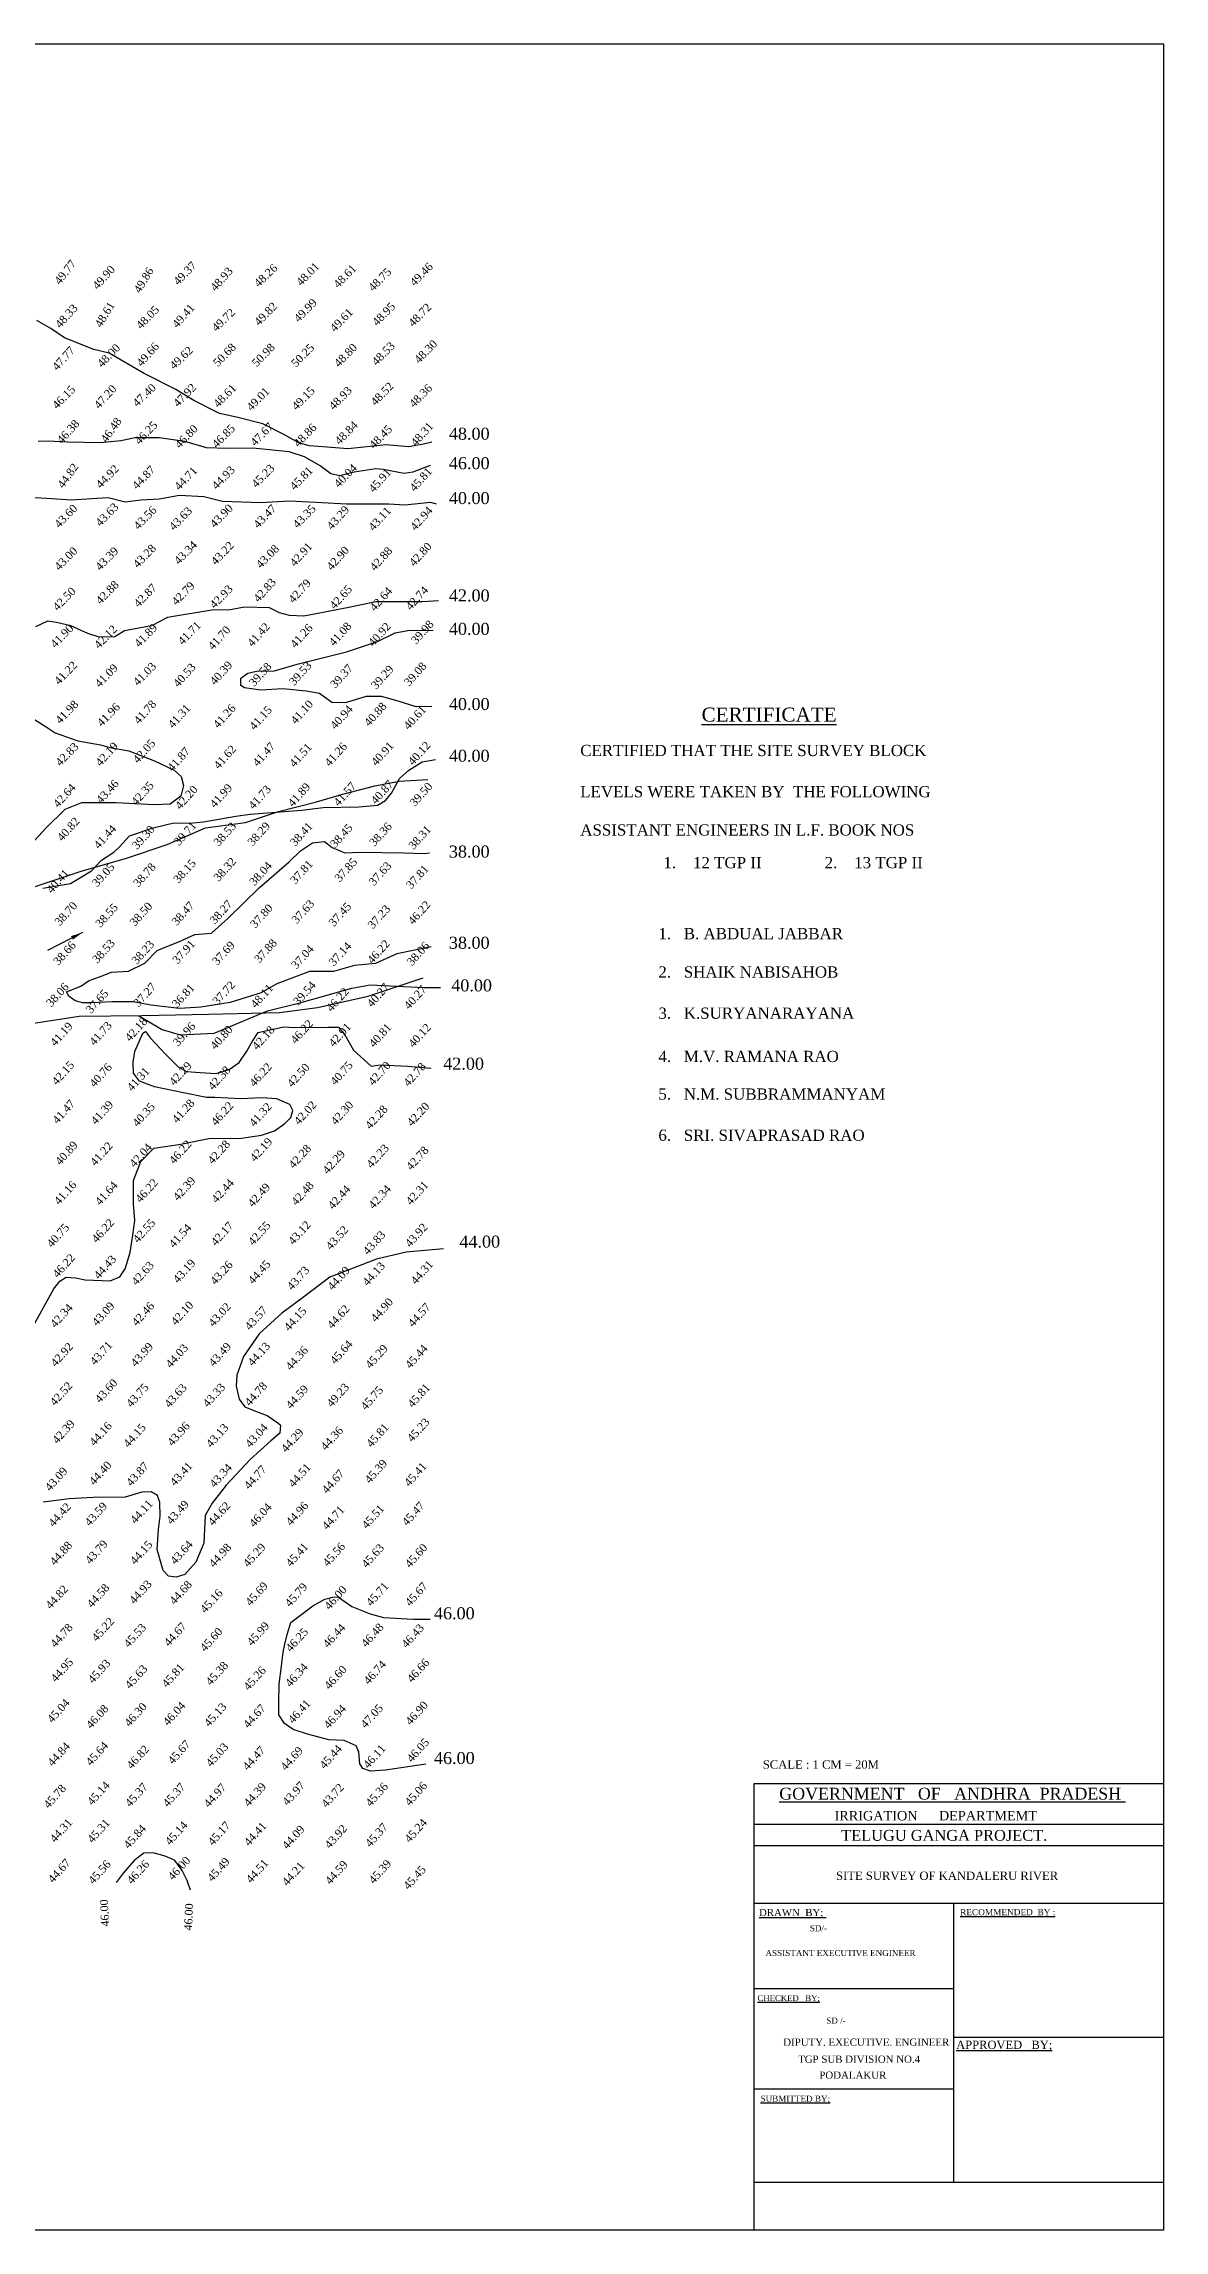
# Model space of a CAD drawing. Header units: millimetres. Extents: x 12 to 779, y 11 to 558.
# Drawn here: x 499 to 779, y 11 to 558 of the extents above; entities that cross this region are included whole.
import ezdxf

# ---------------------------------------------------------------- set-up
doc = ezdxf.new("R2010")
doc.units = ezdxf.units.MM
doc.header["$MEASUREMENT"] = 0
for name, color, linetype in [('contour', 31, 'Continuous'), ('contourtext', 31, 'Continuous'), ('TEXT', 7, 'Continuous'), ('VAGU', 5, 'Continuous')]:
    doc.layers.add(name, color=color, linetype=linetype)
doc.layers.add('TITLE', color=7, linetype='Continuous', lineweight=30)
doc.styles.get("Standard").update_dxf_attribs({"font": 'times.ttf', "height": 1.3})
doc.dimstyles.get("Standard").update_dxf_attribs({"dimtxt": 1.3, "dimasz": 1, "dimexe": 0.18, "dimexo": 0.0625, "dimgap": 0.09, "dimtad": 0, "dimtih": 1, "dimtoh": 1, "dimdec": 0, "dimzin": 0, "dimdsep": 46, "dimtxsty": 'Standard', "dimcen": 300, "dimclrd": 5, "dimclre": 5, "dimclrt": 4, "dimadec": 0, "dimazin": 0, "dimtfac": 1, "dimtdec": 0, "dimtofl": 0, "dimtmove": 0, "dimatfit": 3, "dimfxl": 0, "dimtolj": 1, "dimtzin": 0, "dimarcsym": 0})

msp = doc.modelspace()

# ---------------------------------------------------------------- linework, layer by layer
at = {"layer": 'contour', "ltscale": 0.2}
for points in [[(596.34, 457.91), (594.24, 457.38), (590.46, 456.73), (584.93, 457.23), (575.31, 456.28), (570.13, 456.66), (565.67, 457), (562.88, 457.8), (559.49, 459.74), (554.07, 462.49), (547.49, 464.19), (543.18, 465.06), (536.81, 468.3), (532.27, 471.04), (524.21, 475.13), (515.59, 480.2), (511.81, 481.07), (504.45, 483.97), (501.01, 486.32), (497.54, 488.3)], [(595.9, 452.06), (591.57, 450.45), (589.43, 450.1), (584.18, 451.08), (582.28, 451.25), (576.91, 450.39), (573.27, 449.47), (571.02, 449.99), (568.37, 452), (564.5, 454.25), (560.63, 455.52), (551.51, 456.39), (545.22, 456.33), (539.97, 456.5), (534.51, 458.12), (528.16, 458.98), (522.16, 458.98), (518.58, 458.23), (513.33, 457.72), (505.19, 457.95), (500.34, 458.18), (497.86, 458.06)], [(494.26, 444.25), (499.96, 443.93), (506.23, 443.46), (512.51, 443.88), (515.33, 444.09), (519.62, 443.04), (523.51, 443.46), (528.11, 443.72), (533.23, 444.66), (539.29, 444.3), (543.94, 443.2), (553.51, 442.84), (560.65, 443.25), (567.34, 442.89), (574.97, 442.52), (580.51, 442.52), (585.58, 442.52), (589.56, 442.26), (595.99, 442.89), (597.4, 442.52)], [(597.98, 418.29), (593.94, 418.04), (587.73, 418.04), (582.27, 418.04), (575.13, 416.49), (567.36, 415), (564.32, 414.45), (560.72, 414.57), (558.23, 415.25), (555.75, 416.49), (549.45, 416.66), (545.47, 415.95), (541.78, 416.02), (530.24, 414.11), (526.24, 411.99), (519.43, 410.76), (517, 409.23), (513.11, 409.16), (510.27, 410.05), (506.04, 411.99), (502.45, 412.84), (500.23, 413.18), (497.21, 411.75)], [(596.31, 391.83), (592.39, 391.77), (587.86, 393.2), (583.7, 394.38), (579.85, 394.38), (574.63, 392.76), (571.34, 392.83), (568.24, 395.12), (564.88, 395.68), (559.01, 396.24), (553.55, 395.93), (549.45, 396.49), (548.58, 397.11), (548.58, 398.9), (550.32, 400.21), (552.49, 400.64), (556.96, 400.76), (562.61, 402.44), (575, 405.51), (582.7, 408.12), (587.18, 410.23), (590.34, 410.85), (596.62, 410.91)], [(493.14, 391.02), (499.87, 386.75), (502.13, 385.26), (507.78, 383.25), (513.44, 382.25), (515.75, 381.57), (520.51, 380.76), (526.99, 378.26), (531.84, 375.96), (533.62, 374.33), (534.25, 372.07), (533.53, 369.39), (530.88, 367.44), (526.85, 367.25), (517.38, 367.78), (508.69, 367.78), (504.55, 366.1), (499.88, 361.53), (496.09, 357.45)], [(499.02, 346.42), (505.99, 347.56), (508.46, 349.11), (511.21, 350.76), (513.7, 353.41), (516.82, 355.42), (518.11, 356.71), (520.74, 359.47), (526.61, 361.47), (531.8, 362.77), (535.76, 362.69), (539.25, 362.98), (547.27, 364.42), (550.85, 364.96), (563.79, 365.89), (569.16, 366.62), (578.04, 366.75), (582.76, 367.15), (584.74, 368.36), (586.21, 370.15), (588.19, 373.85), (590.52, 375.96), (593.92, 378.02), (597.27, 378.62)], [(596.11, 331.8), (587.54, 330.01), (582.23, 327.59), (576.99, 327.07), (571.68, 325.61), (565.73, 325.61), (557.51, 322.52), (553.61, 320.29), (545.87, 317.86), (538.52, 316.71), (533.21, 316.39), (526.05, 317.16), (521.7, 317.99), (516.39, 318.05), (511.24, 317.8), (509.04, 317.8), (507.16, 318.24), (505.5, 319.45), (504.97, 320.48), (508.55, 321.91), (510.48, 323.3), (513.84, 324.51), (516.17, 325.45), (520.43, 325.69), (524.51, 327.66), (527.65, 330.83), (530.47, 332.04), (533.2, 333.12), (537.06, 334.86), (541.2, 335.16), (545.36, 338.92), (553.16, 346.48), (560.61, 353), (563.44, 355.73), (566.48, 357.79), (569.44, 358.1), (571.37, 356.63), (574.59, 355.28), (578.4, 355.46), (589.29, 355.28), (594.44, 355.06), (595.74, 355.24)], [(495.7, 235.29), (501.78, 246.25), (503.26, 248.22), (504.88, 249.22), (507.19, 249), (509.64, 248.56), (515.86, 248.27), (518.31, 249.28), (519.66, 251.24), (520.88, 255.38), (521.58, 259.7), (522.02, 263.32), (521.72, 267.5), (521.72, 273.35), (523.51, 278.14), (526.83, 281.4), (533.56, 282.45), (540.54, 283.84), (548.75, 283.93), (553.68, 284.71), (556.95, 285.78), (559.57, 287.57), (561.01, 289.09), (561.58, 290.88), (560.79, 292.36), (557.56, 293.76), (553.8, 293.98), (548.56, 293.8), (542.08, 294.11), (539.98, 294.11), (534.17, 295.24), (526.97, 296.77), (523.17, 298.17), (521.69, 300.17), (521.6, 302.92), (522.08, 305.62), (524.04, 310.2), (524.7, 310.59), (525.92, 308.93), (529.68, 304.92), (532.87, 301.77), (534.97, 300.63), (538.37, 300.37), (542.39, 300.07), (545.66, 301.07), (548.11, 302.86), (550.03, 305.65), (551.43, 308.22), (552.87, 310.32), (559.24, 311.8), (562.08, 311.62), (570.31, 311.67), (572.98, 311.67), (574.55, 309.79), (576.69, 305.95), (581.14, 301.94), (583.41, 302.29), (590.31, 301.94), (596.12, 301.46)], [(599.21, 256.27), (589.89, 255.42), (582.44, 253.66), (570.78, 249.21), (563.86, 243.95), (558.8, 240.21), (553.11, 235.01), (549.24, 229.38), (547.55, 224.71), (547.34, 221.92), (548.17, 218.71), (549.52, 216.74), (552.24, 215.67), (555.12, 214.64), (557.84, 212.77), (558.46, 212.19), (558.34, 210.22), (556.03, 208.25), (550.89, 203.64), (544.91, 197.21), (541.41, 192.69), (539.59, 189.62), (539.26, 182.72), (537.29, 177.93), (534.53, 174.89), (532.39, 174.24), (530.5, 174.44), (529.1, 175.84), (527.66, 181.14), (527.94, 186.15), (528.36, 189.43), (528.27, 192.88), (527.7, 194.65), (526.13, 195.56), (523.83, 195.47), (519.59, 194.24), (511.59, 194.12), (505.66, 193.75), (499.12, 192.97)], [(594.78, 127.44), (584.7, 125.96), (580.97, 125.67), (579.02, 126.34), (578.3, 127.53), (578.04, 130.49), (577.37, 132.02), (574.4, 133.41), (570.54, 133.58), (565.26, 134.95), (561.66, 136.13), (559.46, 137.66), (558.02, 139.82), (558.02, 142.99), (558.1, 147.48), (558.74, 151.95), (559.12, 155.42), (559.55, 157.45), (560.1, 159.91), (561.07, 162.87), (566.54, 167.04), (569.55, 168.69), (571.88, 169.29), (572.98, 169.24), (576.33, 166.83), (580.86, 165.05), (584.21, 164.08), (591.61, 163.74), (595.93, 163.7)], [(535.93, 95.96), (535.12, 98.38), (533.8, 101.06), (531.96, 103.49), (529.65, 104.44), (526.63, 105.32), (524.32, 105.25), (521.89, 103.41), (519.1, 100.22), (517.34, 97.91)]]:
    msp.add_lwpolyline(points, dxfattribs=at)
at = {"layer": 'TITLE', "lineweight": 30}
for p, q in [((676.95, 10.95), (676.95, 122.62)), ((677.12, 112.49), (779.48, 112.49)), ((676.95, 107.12), (779.3, 107.12)), ((676.95, 92.7), (779.3, 92.7)), ((676.95, 22.95), (779.3, 22.95))]:
    msp.add_line(p, q, dxfattribs=at)
at = {"layer": 'TITLE'}
for p, q in [((779.3, 122.62), (779.3, 10.95)), ((676.95, 71.38), (726.73, 71.38)), ((676.95, 46.27), (726.73, 46.27)), ((779.3, 10.95), (676.95, 10.95))]:
    msp.add_line(p, q, dxfattribs=at)
at = {"layer": 'TITLE', "ltscale": 0.2}
msp.add_lwpolyline([(11.56, 557.51), (779.3, 557.51), (779.3, 10.95), (11.56, 10.95)], close=True, dxfattribs=at)
at = {"layer": 'TITLE', "lineweight": 30}
for points in [[(676.95, 122.62), (779.3, 122.62)], [(726.73, 92.7), (726.73, 22.95)]]:
    msp.add_lwpolyline(points, dxfattribs=at)
at = {"layer": 'TITLE'}
msp.add_lwpolyline([(726.73, 59.21), (779.3, 59.21)], dxfattribs=at)
at = {"layer": 'VAGU', "ltscale": 0.2}
for points in [[(497.11, 346.81), (508.86, 350.76), (519.74, 353.88), (530.14, 357.36), (539.74, 361.55), (549.73, 362.85), (557.95, 365.6), (567.49, 367.99), (573.74, 369.81), (582.06, 372), (588.15, 373.14), (595.32, 373.61)], [(494.64, 312.35), (508.08, 314.41), (523.89, 314.56), (540.53, 314.9), (558.23, 315.37), (567.72, 316.63), (580.37, 319.47), (594.12, 324.05)], [(523.08, 314.49), (528.87, 311.11), (533.38, 309.74), (541.84, 310.15), (548.04, 312.8), (555.25, 315.77), (563.3, 317.78), (576.34, 321.4), (580.85, 322.29), (594.3, 321.64), (598.49, 321.56)], [(523.08, 314.49), (528.87, 311.11), (533.38, 309.74), (541.84, 310.15), (548.04, 312.8), (555.25, 315.77), (563.3, 317.78), (576.34, 321.4), (580.85, 322.29), (594.3, 321.64), (598.49, 321.56)]]:
    msp.add_lwpolyline(points, dxfattribs=at)

# ---------------------------------------------------------------- texts
at = {"layer": 'contourtext', "ltscale": 0.2}
for s, p in [('48.00', (600.57, 458.53)), ('46.00', (600.57, 451.16)), ('40.00', (600.57, 442.44)), ('42.00', (600.57, 418.09)), ('40.00', (600.57, 409.74)), ('40.00', (600.57, 390.95)), ('40.00', (600.57, 378.03)), ('38.00', (600.57, 354.08)), ('38.00', (600.57, 331.29)), ('40.00', (601.16, 320.62)), ('42.00', (599.16, 301.05)), ('44.00', (603.19, 256.58)), ('46.00', (596.84, 163.67)), ('46.00', (596.84, 127.49))]:
    msp.add_text(s, height=3, dxfattribs=at).set_placement(p)
for rotation, p in [(92.9747, (515.63, 86.91)), (87.2645, (536.32, 85.83))]:
    msp.add_text('46.00', height=2, rotation=rotation, dxfattribs=at).set_placement(p)
at = {"layer": 'TEXT', "ltscale": 0.2}
for s, rotation, p in [('49.77', 51.5247, (503.28, 497.15)), ('49.37', 45.5984, (532.88, 497.02)), ('49.46', 45.5984, (592.02, 496.75)), ('49.90', 47.8291, (512.71, 495.93)), ('49.86', 58.6011, (523.32, 495.01)), ('48.93', 48.136, (542.19, 495.49)), ('48.26', 43.6968, (553, 496.52)), ('48.01', 45.5984, (563.61, 496.8)), ('48.61', 45.5984, (572.89, 496.29)), ('48.75', 45.5984, (581.63, 495.46)), ('48.33', 47.8291, (503.37, 486.26)), ('48.61', 58.6011, (513.58, 486.39)), ('48.05', 45.5984, (523.56, 485.99)), ('49.41', 48.136, (532.64, 486.31)), ('49.82', 45.5984, (553.09, 486.86)), ('49.99', 45.5984, (563.02, 487.75)), ('48.95', 45.5984, (582.6, 486.82)), ('48.72', 45.5984, (591.63, 486.6)), ('49.72', 43.6968, (542.42, 485.42)), ('49.61', 45.5984, (572.03, 485.34)), ('47.77', 47.8291, (502.63, 475.67)), ('48.00', 45.5984, (513.82, 476.45)), ('49.66', 48.136, (523.73, 476.67)), ('49.62', 43.6968, (531.86, 475.95)), ('50.68', 45.5984, (542.78, 476.62)), ('50.98', 45.5984, (552.5, 476.58)), ('50.25', 45.5984, (562.34, 476.49)), ('48.80', 45.5984, (573.06, 476.53)), ('48.53', 45.5984, (582.49, 476.95)), ('48.30', 45.5984, (593.11, 477.44)), ('46.15', 45.5984, (502.58, 466.04)), ('47.20', 48.136, (513.1, 466.08)), ('47.40', 43.6968, (522.62, 466.6)), ('47.92', 45.5984, (532.84, 466.54)), ('48.61', 45.5984, (542.86, 466.42)), ('49.01', 45.5984, (551.17, 465.59)), ('49.15', 45.5984, (562.48, 465.76)), ('48.93', 45.5984, (571.77, 465.81)), ('48.52', 45.5984, (582.19, 466.88)), ('48.36', 45.5984, (591.84, 466.41)), ('46.38', 48.136, (503.82, 457.35)), ('46.48', 54.4688, (514.93, 457.62)), ('46.25', 45.5984, (523.17, 457.15)), ('46.80', 45.5984, (533.24, 456.23)), ('46.85', 45.5984, (542.54, 456.31)), ('47.67', 45.5984, (552.12, 456.77)), ('48.86', 45.5984, (562.93, 456.54)), ('48.84', 45.5984, (573.23, 457.13)), ('48.45', 45.5984, (581.84, 456.13)), ('48.31', 48, (592.31, 456.73)), ('44.82', 54.4688, (504.12, 446.2)), ('44.92', 45.5984, (513.49, 446.22)), ('44.87', 45.5984, (522.55, 445.97)), ('44.71', 45.5984, (533.11, 445.75)), ('44.93', 45.5984, (542.48, 445.95)), ('45.23', 45.5984, (552.41, 446.35)), ('45.81', 45.5984, (561.99, 445.79)), ('40.04', 45.5984, (573.03, 446.4)), ('45.91', 48, (581.77, 445.18)), ('45.81', 48, (592, 445.42)), ('43.63', 45.5984, (513.4, 436.7)), ('43.60', 45.5984, (503.1, 436.34)), ('43.56', 45.5984, (522.91, 435.9)), ('43.63', 45.5984, (531.8, 435.71)), ('43.90', 45.5984, (542, 436.38)), ('43.47', 45.5984, (552.87, 436.26)), ('43.35', 45.5984, (562.73, 436.26)), ('43.29', 48, (571.29, 435.86)), ('43.11', 48, (581.73, 435.6)), ('42.94', 48, (592.16, 435.65)), ('43.28', 45.5984, (522.78, 426.34)), ('43.34', 45.5984, (533.05, 427.19)), ('43.22', 45.5984, (542.25, 427.05)), ('43.08', 45.5984, (553.55, 426.24)), ('42.91', 48, (562.04, 426.68)), ('42.90', 48, (571.26, 425.72)), ('42.80', 48, (591.92, 426.7)), ('43.00', 45.5984, (503.12, 425.69)), ('43.39', 45.5984, (513.36, 425.68)), ('42.88', 48, (582.05, 425.58)), ('42.50', 45.5984, (502.71, 415.63)), ('42.88', 45.5984, (513.47, 417.24)), ('42.87', 45.5984, (522.96, 416.48)), ('42.79', 45.5984, (532.44, 416.98)), ('42.93', 45.5984, (541.97, 416.18)), ('42.83', 48, (552.96, 417.74)), ('42.79', 48, (561.71, 417.54)), ('42.65', 48, (572, 415.99)), ('42.64', 48, (582.04, 415.51)), ('42.74', 48, (591.04, 415.75)), ('41.90', 45.5984, (502.14, 406.34)), ('42.12', 45.5984, (513.06, 406.15)), ('41.89', 45.5984, (523.1, 406.48)), ('41.71', 45.5984, (534, 407.07)), ('41.70', 48, (541.58, 405.83)), ('41.42', 48, (551.43, 406.61)), ('41.26', 48, (562.17, 406.32)), ('41.08', 48, (571.84, 406.76)), ('40.92', 48, (581.66, 406.69)), ('39.98', 48, (592.4, 407.26)), ('41.22', 45.5984, (503.07, 397.13)), ('41.09', 45.5984, (513.23, 396.45)), ('41.03', 45.5984, (522.81, 396.85)), ('40.53', 48, (532.9, 396.49)), ('40.39', 48, (542.07, 397.04)), ('39.58', 48, (551.87, 396.67)), ('39.53', 48, (561.89, 396.91)), ('39.37', 48, (572.19, 396.25)), ('39.29', 48, (582.4, 395.98)), ('39.08', 48, (590.64, 396.77)), ('41.98', 45.5984, (503.37, 387.34)), ('41.96', 45.5984, (513.77, 386.69)), ('41.78', 48, (523.03, 387.27)), ('41.31', 48, (531.6, 386.24)), ('41.26', 48, (542.88, 386.23)), ('41.15', 48, (551.95, 385.8)), ('41.10', 48, (562.26, 387.28)), ('40.94', 48, (572.18, 385.99)), ('40.88', 48, (580.63, 386.71)), ('40.61', 48, (590.5, 385.89)), ('42.83', 45.5984, (503.4, 376.78)), ('42.19', 48, (513.47, 376.76)), ('42.05', 48, (522.8, 377.49)), ('41.47', 48, (552.75, 376.71)), ('41.26', 48, (570.75, 376.69)), ('40.91', 48, (582.42, 376.85)), ('40.12', 48, (591.6, 376.96)), ('41.87', 48, (531.45, 375.46)), ('41.62', 48, (543.01, 376.04)), ('41.51', 48, (561.95, 376.49)), ('42.64', 48, (502.87, 366.4)), ('43.46', 48, (513.64, 367.39)), ('42.35', 48, (522.41, 366.93)), ('42.20', 48, (533.39, 365.94)), ('41.99', 48, (542.04, 366.35)), ('41.73', 48, (551.72, 365.98)), ('41.89', 48, (561.56, 366.59)), ('41.57', 48, (573, 366.77)), ('40.87', 48, (582.32, 367.23)), ('39.50', 48, (592.08, 366.7)), ('40.82', 48, (503.86, 357.99)), ('41.44', 48, (513.02, 356.08)), ('39.30', 48, (522.62, 355.96)), ('39.71', 48, (533.08, 356.92)), ('38.53', 48, (543.02, 356.77)), ('38.29', 48, (551.5, 356.8)), ('38.41', 48, (562.14, 356.73)), ('38.45', 48, (572.15, 356.36)), ('38.36', 48, (581.96, 356.7)), ('38.31', 48, (591.76, 355.92)), ('40.41', 48, (501.26, 344.98)), ('39.05', 48, (512.61, 346.57)), ('38.78', 48, (522.91, 346.56)), ('38.15', 48, (532.96, 347.5)), ('38.32', 48, (543.01, 347.94)), ('38.04', 48, (551.96, 346.88)), ('37.81', 48, (562.19, 347.29)), ('37.85', 48, (573.28, 347.81)), ('37.63', 48, (581.84, 346.87)), ('37.81', 48, (591.16, 346.07)), ('38.70', 48, (503.28, 336.87)), ('38.55', 48, (513.46, 336.45)), ('38.50', 48, (522.05, 336.76)), ('38.47', 48, (532.54, 336.91)), ('38.27', 48, (542.06, 337.27)), ('37.80', 48, (552.18, 336.29)), ('37.63', 48, (562.54, 337.37)), ('37.45', 48, (571.82, 336.68)), ('37.23', 48, (581.56, 336.08)), ('46.22', 48, (591.61, 337.11)), ('38.53', 48, (512.67, 327.49)), ('38.23', 48, (522.52, 327.21)), ('37.88', 48, (553.2, 327.57)), ('46.22', 48, (581.43, 327.35)), ('38.66', 48, (502.93, 327)), ('37.91', 48, (532.74, 327.32)), ('37.69', 48, (542.67, 327.02)), ('37.04', 48, (562.44, 326.05)), ('37.14', 48, (571.82, 326.79)), ('38.06', 48, (591.33, 326.87)), ('38.06', 48, (501.15, 316.58)), ('37.27', 48, (522.98, 316.6)), ('37.72', 48, (542.75, 317.06)), ('39.54', 48, (562.93, 316.99)), ('40.27', 48, (581.32, 316.5)), ('37.65', 48, (511.07, 314.94)), ('36.81', 48, (532.61, 316.37)), ('48.11', 48, (552.25, 316.3)), ('46.22', 48, (571.18, 315.38)), ('40.27', 48, (590.61, 315.94)), ('41.19', 48, (502.13, 306.77)), ('41.73', 48, (511.93, 306.93)), ('42.18', 48, (520.82, 307.95)), ('39.96', 48, (532.84, 306.74)), ('40.80', 48, (542.15, 305.92)), ('42.18', 48, (552.63, 305.84)), ('46.22', 48, (562.24, 307.39)), ('42.91', 48, (571.77, 306.59)), ('40.81', 48, (581.84, 306.47)), ('40.12', 48, (591.71, 306.44)), ('42.15', 48, (502.52, 297.05)), ('40.76', 48, (511.95, 296.5)), ('41.31', 48, (521.34, 295.51)), ('42.29', 48, (531.9, 296.89)), ('42.38', 48, (541.59, 295.8)), ('46.22', 48, (551.94, 296.61)), ('42.50', 48, (561.37, 296.49)), ('40.75', 48, (572.18, 297.01)), ('42.70', 48, (581.65, 296.95)), ('42.78', 48, (590.46, 296.68)), ('41.47', 48, (502.68, 287.38)), ('41.39', 48, (512.29, 287.16)), ('40.35', 48, (522.69, 286.64)), ('41.28', 48, (532.6, 287.52)), ('46.22', 48, (542.34, 286.89)), ('41.32', 48, (551.9, 286.65)), ('42.02', 48, (563.09, 287.09)), ('42.30', 48, (572.3, 287.07)), ('42.28', 48, (580.91, 286.02)), ('42.20', 48, (591.35, 286.74)), ('40.89', 48, (503.4, 277.04)), ('41.22', 48, (512.13, 276.84)), ('42.04', 48, (521.96, 276.47)), ('46.22', 48, (531.86, 277.3)), ('42.28', 48, (541.5, 277.28)), ('42.19', 48, (552.07, 277.9)), ('42.28', 48, (561.76, 276.18)), ('42.29', 48, (570.25, 274.82)), ('42.23', 48, (581.23, 276.29)), ('42.78', 48, (591.15, 275.74)), ('41.16', 48, (503.09, 267.1)), ('46.22', 48, (523.45, 267.65)), ('42.39', 48, (532.83, 268.13)), ('42.44', 48, (542.46, 267.56)), ('41.64', 48, (513.36, 266.98)), ('42.49', 48, (551.52, 266.56)), ('42.48', 48, (562.43, 266.94)), ('42.44', 48, (571.59, 265.99)), ('42.34', 48, (581.73, 266.08)), ('42.31', 48, (591.07, 267.06)), ('40.75', 48, (501.27, 256.44)), ('46.22', 48, (512.49, 257.63)), ('42.55', 48, (522.8, 257.6)), ('41.54', 48, (531.81, 256.38)), ('42.17', 48, (542.31, 256.88)), ('42.55', 48, (551.63, 256.97)), ('43.12', 48, (561.66, 257.11)), ('43.92', 48, (590.87, 256.51)), ('43.52', 48, (571.04, 255.87)), ('43.83', 48, (580.33, 254.62)), ('46.22', 48, (502.73, 248.88)), ('44.43', 48, (513.03, 248.52)), ('42.63', 48, (522.46, 246.98)), ('43.19', 48, (532.83, 247.54)), ('43.26', 48, (542.16, 247.12)), ('44.45', 48, (551.6, 247.28)), ('43.73', 48, (561.33, 245.77)), ('44.09', 48, (571.47, 245.75)), ('44.13', 48, (580.24, 246.84)), ('44.31', 48, (592.28, 247.22)), ('42.34', 48, (502.14, 236.39)), ('43.09', 48, (512.58, 236.85)), ('42.46', 48, (522.53, 236.82)), ('42.10', 48, (532.3, 237.02)), ('43.02', 48, (541.68, 236.65)), ('43.57', 48, (550.78, 235.77)), ('44.15', 48, (560.59, 235.58)), ('44.62', 48, (571.37, 236.13)), ('44.90', 48, (582.27, 237.84)), ('44.57', 48, (591.61, 236.57)), ('42.92', 48, (502.24, 226.67)), ('43.71', 48, (512.07, 227.03)), ('43.99', 48, (522.25, 226.68)), ('44.03', 48, (531, 226.35)), ('43.49', 48, (541.76, 226.7)), ('44.13', 48, (551.5, 226.8)), ('44.36', 48, (560.99, 225.76)), ('45.64', 48, (572.12, 227.28)), ('45.29', 48, (580.95, 226.19)), ('45.44', 48, (590.91, 226.18)), ('42.52', 48, (502.06, 216.87)), ('43.60', 48, (513.31, 217.6)), ('43.75', 48, (521.14, 216.49)), ('43.63', 48, (530.67, 216.4)), ('43.33', 48, (540.28, 216.52)), ('44.78', 48, (550.77, 216.83)), ('44.59', 48, (561.06, 216.08)), ('49.23', 48, (571.27, 216.54)), ('45.75', 48, (579.79, 215.8)), ('45.81', 48, (591.5, 216.42)), ('42.39', 48, (502.65, 207.39)), ('45.23', 48, (591.39, 207.82)), ('44.16', 48, (511.94, 206.85)), ('44.15', 48, (520.42, 206.44)), ('43.96', 48, (531.42, 206.83)), ('43.13', 48, (541.1, 206.43)), ('43.04', 48, (550.91, 206.42)), ('44.29', 48, (559.85, 205.23)), ('44.36', 48, (569.77, 205.71)), ('45.81', 48, (581.18, 206.48)), ('44.40', 48, (511.85, 197.03)), ('43.87', 48, (521.14, 196.78)), ('43.41', 48, (532.07, 196.84)), ('43.34', 48, (541.97, 196.42)), ('44.77', 48, (550.59, 196)), ('44.51', 48, (561.7, 196.49)), ('45.39', 48, (580.77, 197.49)), ('45.41', 48, (590.66, 196.72)), ('43.09', 48, (500.82, 195.55)), ('44.67', 48, (570.05, 194.92)), ('44.42', 48, (501.69, 186.63)), ('43.59', 48, (510.74, 186.79)), ('44.11', 48, (522.15, 187.4)), ('43.49', 48, (531.19, 187.26)), ('44.62', 48, (541.58, 186.88)), ('46.04', 48, (551.89, 186.55)), ('44.96', 48, (561.07, 186.91)), ('44.71', 48, (570.1, 185.87)), ('45.51', 48, (580.04, 186.16)), ('45.47', 48, (590.11, 186.86)), ('44.88', 48, (502.01, 177)), ('43.79', 48, (510.88, 177.32)), ('44.15', 48, (522.1, 177.18)), ('43.64', 48, (532.16, 177.21)), ('44.98', 48, (541.81, 176.48)), ('45.29', 48, (550.37, 176.54)), ('45.41', 48, (561.03, 176.64)), ('45.56', 48, (570.27, 176.71)), ('45.63', 48, (580, 176.37)), ('45.60', 48, (590.84, 176.41)), ('44.82', 48, (500.97, 166.06)), ('44.58', 48, (511.31, 166.39)), ('44.93', 48, (521.91, 167.32)), ('44.68', 48, (531.96, 167.18)), ('45.16', 48, (539.65, 165.06)), ('45.69', 48, (550.95, 166.86)), ('45.79', 48, (560.82, 166.61)), ('46.00', 48, (570.69, 165.9)), ('45.71', 48, (581.12, 166.78)), ('45.67', 48, (590.87, 166.77)), ('45.22', 48, (512.5, 157.97)), ('44.78', 48, (502.15, 156.45)), ('45.53', 48, (520.51, 156.46)), ('44.67', 48, (530.57, 156.74)), ('45.60', 48, (539.6, 155.43)), ('45.99', 48, (551.31, 156.88)), ('46.25', 48, (561.02, 155.36)), ('46.44', 48, (570.33, 156.4)), ('46.48', 48, (579.89, 156.54)), ('46.43', 48, (589.99, 156.34)), ('44.95', 48, (502.26, 147.81)), ('45.93', 48, (511.57, 147.51)), ('45.38', 48, (541.02, 146.96)), ('46.74', 48, (580.51, 147.22)), ('46.66', 48, (591.33, 147.7)), ('45.63', 48, (520.83, 146.12)), ('45.81', 48, (530.03, 146.46)), ('45.26', 48, (550.46, 145.73)), ('46.34', 48, (560.91, 146.56)), ('46.60', 48, (570.66, 145.97)), ('45.04', 48, (501.38, 137.6)), ('46.08', 48, (511.09, 136.16)), ('46.30', 48, (520.67, 136.67)), ('46.04', 48, (530.33, 136.91)), ('45.13', 48, (540.6, 136.64)), ('44.67', 48, (550.38, 136.28)), ('46.41', 48, (561.61, 137.45)), ('46.94', 48, (570.51, 136.16)), ('47.05', 48, (579.76, 136.3)), ('46.90', 48, (590.98, 137.06)), ('44.84', 48, (501.47, 126.76)), ('45.64', 48, (511.02, 126.92)), ('46.82', 48, (521.25, 126.05)), ('45.67', 48, (531.55, 127.27)), ('45.03', 48, (541.06, 126.62)), ('44.47', 48, (550.25, 125.77)), ('44.69', 48, (559.73, 125.68)), ('45.44', 48, (569.48, 126.13)), ('46.11', 48, (580.4, 126.2)), ('46.05', 48, (591.28, 127.76)), ('45.78', 48, (500.48, 116.23)), ('45.14', 48, (511.39, 117)), ('45.37', 48, (520.87, 116.59)), ('45.37', 48, (530.28, 116.59)), ('44.97', 48, (540.52, 116.46)), ('44.39', 48, (550.5, 116.68)), ('43.97', 48, (560.19, 116.95)), ('43.72', 48, (569.96, 116.46)), ('45.36', 48, (580.99, 116.7)), ('45.06', 48, (590.78, 116.89)), ('44.31', 48, (502.04, 107.7)), ('45.31', 48, (511.43, 107.6)), ('45.84', 48, (520.48, 106.18)), ('45.14', 48, (530.85, 107.03)), ('45.17', 48, (541.55, 106.95)), ('44.41', 48, (550.59, 106.84)), ('44.09', 48, (560.13, 106.02)), ('43.92', 48, (570.75, 106.2)), ('45.37', 48, (580.91, 106.56)), ('45.24', 48, (590.74, 107.67)), ('44.67', 48, (501.56, 97.62)), ('46.00', 48, (531.55, 98.26)), ('45.49', 48, (541.4, 97.95)), ('45.56', 48, (511.66, 97.29)), ('46.26', 48, (521.29, 97.29)), ('44.51', 48, (551.08, 97.56)), ('44.21', 48, (560.12, 96.88)), ('44.59', 48, (570.9, 97.2)), ('45.39', 48, (581.78, 97.42)), ('45.45', 48, (590.45, 95.94))]:
    msp.add_text(s, height=2, rotation=rotation, dxfattribs=at).set_placement(p)
for s, height, p in [('%%UCERTIFICATE', 3.5, (663.77, 388.07)), ('CERTIFIED THAT THE SITE SURVEY BLOCK', 2.8, (633.43, 379.45)), ('LEVELS WERE TAKEN BY  THE FOLLOWING', 2.8, (633.43, 369.15)), ('ASSISTANT ENGINEERS IN L.F. BOOK NOS', 2.8, (633.43, 359.58)), ('1.    12 TGP II', 2.8, (654.22, 351.41)), ('2.    13 TGP II', 2.8, (694.54, 351.41)), ('1.   B. ABDUAL JABBAR', 2.8, (652.97, 333.66)), ('2.   SHAIK NABISAHOB', 2.8, (652.97, 324.08)), ('3.   K.SURYANARAYANA', 2.8, (652.97, 313.79)), ('4.   M.V. RAMANA RAO', 2.8, (652.97, 302.97)), ('5.   N.M. SUBBRAMMANYAM', 2.8, (652.97, 293.56)), ('6.   SRI. SIVAPRASAD RAO', 2.8, (652.97, 283.27))]:
    msp.add_text(s, height=height, dxfattribs=at).set_placement(p)
at = {"layer": 'TITLE'}
for s, height, p in [('SCALE : 1 CM = 20M', 2.0881, (679.07, 126.33)), ('IRRIGATION      DEPARTMEMT ', 2.3573, (697.01, 113.4)), ('TELUGU GANGA PROJECT.', 2.7117, (698.68, 108.31)), ('SITE SURVEY OF KANDALERU RIVER', 2.0881, (697.4, 98.52)), ('%%UDRAWN  BY; ', 1.7906, (678.13, 89.48)), ('%%URECOMMENDED  BY :', 1.5366, (728.43, 89.7)), ('SD/-', 1.5, (690.84, 85.68)), ('ASSISTANT EXECUTIVE ENGINEER', 1.5061, (679.75, 79.49)), ('%%UCHECKED   BY;', 1.4463, (677.76, 68.25)), ('SD /-', 1.5, (694.95, 62.61)), ('DIPUTY. EXECUTIVE. ENGINEER', 1.8003, (684.18, 57.07)), ('%%UAPPROVED   BY;', 2.0661, (727.45, 56.27)), ('TGP SUB DIVISION NO.4', 1.8003, (687.9, 52.81)), ('PODALAKUR', 1.8, (693.21, 48.83)), ('%%USUBMITTED BY;', 1.5061, (678.52, 43.08))]:
    msp.add_text(s, height=height, dxfattribs=at).set_placement(p)
at = {"layer": 'TITLE', "lineweight": 30}
msp.add_text('%%UGOVERNMENT   OF   ANDHRA  PRADESH ', height=2.9614, dxfattribs=at).set_placement((683.2, 118.6))

# ---------------------------------------------------------------- leaders
at = {"layer": 'contour', "ltscale": 0.2}
msp.add_leader([(508.99, 335.36), (500.22, 330.88)], dimstyle='Standard', override={"dimasz": 3, "dimgap": 0.09, "dimtad": 0}, dxfattribs=at)

doc.saveas('drawing.dxf')
